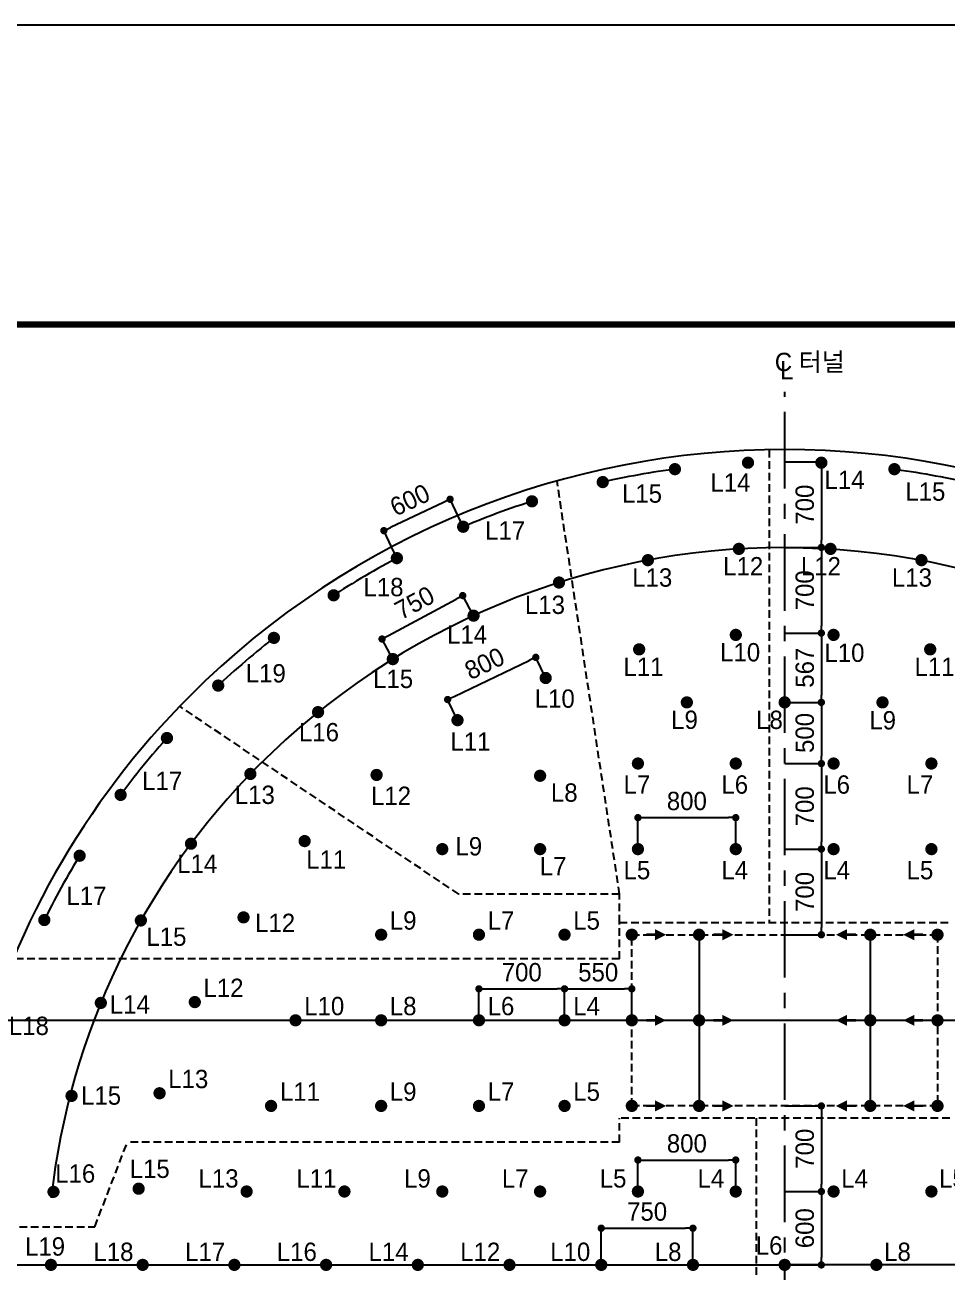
# Model space of a CAD drawing. Extents: x -689 to 317106, y 182884 to 219577.
# Drawn here: x 196493 to 204034, y 200836 to 211034 of the extents above; entities that cross this region are included whole.
import ezdxf

# ---------------------------------------------------------------- set-up
doc = ezdxf.new("R2010")
doc.units = 0
doc.header["$LTSCALE"] = 500
doc.header["$MEASUREMENT"] = 0
for name, pattern in [('A-CENTR01', [2, 1.25, -0.25, 0.25, -0.25]), ('A-HIDDN01', [0.375, 0.25, -0.125]), ('HIDDEN', [0.375, 0.25, -0.125])]:
    doc.linetypes.add(name, pattern=pattern)
doc.layers.get('DEFPOINTS').update_dxf_attribs({"color": 55})
doc.layers.add('0-251', color=7, linetype='Continuous', true_color=0x6e6e6e)
for name, color, linetype in [('A-DIM01', 1, 'Continuous'), ('CS-CNTL', 1, 'A-CENTR01'), ('CS-EXCV', 3, 'CFZ008'), ('CS-TEXT', 7, 'Continuous'), ('CUT-BOD-LIN', 6, 'HIDDEN'), ('CZ-TEX2', 7, 'Continuous'), ('TU-BLOCK-ETC', 6, 'Continuous'), ('TU-HOLE-LIN1', 1, 'Continuous'), ('뇌관연결1', 2, 'Continuous'), ('발파공(바닥)', 5, 'Continuous'), ('발파공(심발)', 4, 'Continuous'), ('발파공(외곽)', 6, 'Continuous'), ('발파공(전열)', 2, 'Continuous'), ('발파공(확대)', 7, 'Continuous')]:
    doc.layers.add(name, color=color, linetype=linetype)
doc.styles.get("Standard").update_dxf_attribs({"font": ''})
doc.styles.add('STYLE1', font='')
doc.styles.add('돋움체', font='')
doc.styles.get('Standard').set_extended_font_data('Dotum')
doc.styles.get('STYLE1').set_extended_font_data('Dotum')
doc.styles.get('돋움체').set_extended_font_data('Dotum')
doc.linetypes.add('CFZ008', pattern='A,0.9,-0.2,[106,KHCLINE.shx,S=0.00606,R=180,X=0,Y=0],0.9', length=2)
doc.linetypes.add('E-DIGLN01', pattern='A,0.9,-0.2,[19,kscals.shx,S=0.1,R=180,X=0,Y=0],0.9', length=2)
doc.dimstyles.new('D_50', dxfattribs={"dimscale": 50, "dimtxt": 3, "dimasz": 1.2, "dimexe": 0, "dimexo": 0, "dimgap": 1.2, "dimtad": 1, "dimdec": 0, "dimrnd": 0.0005, "dimdsep": 46, "dimlunit": 6, "dimtxsty": '돋움체', "dimblk": 'DOT', "dimcen": 0.09, "dimclrd": 1, "dimclre": 1, "dimclrt": 1, "dimaunit": 1, "dimadec": 0, "dimazin": 0, "dimtfac": 1, "dimtdec": 0, "dimtix": 1, "dimtmove": 2, "dimatfit": 0, "dimfxl": 1, "dimtvp": 2, "dimtolj": 1, "dimtzin": 0, "dimlwd": -1, "dimlwe": -1, "dimarcsym": 0})

# ---------------------------------------------------------------- blocks, each defined once
blk = doc.blocks.new('ssb')
at = {"color": 4, "const_width": 50, "flags": 128}
blk.add_lwpolyline([(0.1070264871232212, -24.99977090558968, 1), (-0.1070264871814288, 24.99977090558968, 1)], format="xyb", close=True, dxfattribs=at)
blk = doc.blocks.new('_Dot')
at = {"color": 0, "linetype": 'ByBlock', "lineweight": -2}
blk.add_line((-0.5, 0), (-1, 0), dxfattribs=at)
at = {"color": 0, "linetype": 'ByBlock', "const_width": 0.5}
blk.add_lwpolyline([(-0.25, 0, 1), (0.25, 0, 1)], format="xyb", close=True, dxfattribs=at)
blk = doc.blocks.new('*D435')
at = {"layer": 'A-DIM01', "color": 1, "ltscale": 10, "transparency": 16777216}
for p, q in [((202705.6471063402, 201494.3630072789), (203005.6471063372, 201494.3630072789)), ((203005.6471063372, 201434.3630072789), (203005.6471063372, 200954.3630072789)), ((202705.6471063402, 200894.3630072789), (203005.6471063372, 200894.3630072789))]:
    blk.add_line(p, q, dxfattribs=at)
at = {"layer": 'DEFPOINTS', "color": 0, "ltscale": 10, "transparency": 16777216}
for p in [(202705.6471063402, 201494.3630072789), (202705.6471063402, 200894.3630072789), (203005.6471063372, 200894.3630072789)]:
    blk.add_point(p, dxfattribs=at)
at = {"layer": 'A-DIM01', "color": 1, "ltscale": 10, "transparency": 16777216, "xscale": 60, "yscale": 60, "zscale": 60}
for p, rotation in [((203005.6471063372, 201494.3630072789), 90), ((203005.6471063372, 200894.3630072789), 270)]:
    blk.add_blockref('_Dot', p, dxfattribs=dict(at, rotation=rotation))
at = {"layer": 'A-DIM01', "color": 1, "ltscale": 10, "transparency": 16777216, "insert": (202870.5453424295, 201194.3630072787), "char_height": 150, "attachment_point": 5, "rotation": 90, "style": '돋움체'}
blk.add_mtext('\\A1;600', dxfattribs=at)
blk = doc.blocks.new('*D436')
at = {"layer": 'A-DIM01', "color": 1, "ltscale": 10, "transparency": 16777216}
for p, q in [((202705.6471063402, 202194.3630072789), (203005.6471063372, 202194.3630072789)), ((203005.6471063372, 202134.3630072789), (203005.6471063372, 201554.3630072789)), ((202705.6471063402, 201494.3630072789), (203005.6471063372, 201494.3630072789))]:
    blk.add_line(p, q, dxfattribs=at)
at = {"layer": 'DEFPOINTS', "color": 0, "ltscale": 10, "transparency": 16777216}
for p in [(202705.6471063402, 202194.3630072789), (202705.6471063402, 201494.3630072789), (203005.6471063372, 201494.3630072789)]:
    blk.add_point(p, dxfattribs=at)
at = {"layer": 'A-DIM01', "color": 1, "ltscale": 10, "transparency": 16777216, "xscale": 60, "yscale": 60, "zscale": 60}
for p, rotation in [((203005.6471063372, 202194.3630072789), 90), ((203005.6471063372, 201494.3630072789), 270)]:
    blk.add_blockref('_Dot', p, dxfattribs=dict(at, rotation=rotation))
at = {"layer": 'A-DIM01', "color": 1, "ltscale": 10, "transparency": 16777216, "insert": (202870.5453424295, 201844.3630072787), "char_height": 150, "attachment_point": 5, "rotation": 90, "style": '돋움체'}
blk.add_mtext('\\A1;700', dxfattribs=at)
blk = doc.blocks.new('sb')
at = {"layer": '발파공(확대)', "color": 0, "const_width": 50, "flags": 128}
blk.add_lwpolyline([(13.78318005963229, 20.85722770275243, 1), (-13.78318005957408, -20.8572277027597, 1)], format="xyb", close=True, dxfattribs=at)
blk = doc.blocks.new('*D438')
at = {"layer": 'A-DIM01', "color": 1, "ltscale": 10, "transparency": 16777216}
for p, q in [((202705.6471063393, 207461.2259222872), (203005.6471063339, 207461.2259222872)), ((203005.6471063339, 207401.2259222872), (203005.6471063339, 206821.2259222872)), ((202705.6471063388, 206761.2259222872), (203005.6471063339, 206761.2259222872))]:
    blk.add_line(p, q, dxfattribs=at)
at = {"layer": 'DEFPOINTS', "color": 0, "ltscale": 10, "transparency": 16777216}
for p in [(202705.6471063393, 207461.2259222872), (202705.6471063388, 206761.2259222872), (203005.6471063339, 206761.2259222872)]:
    blk.add_point(p, dxfattribs=at)
at = {"layer": 'A-DIM01', "color": 1, "ltscale": 10, "transparency": 16777216, "xscale": 60, "yscale": 60, "zscale": 60}
for p, rotation in [((203005.6471063339, 207461.2259222872), 90), ((203005.6471063339, 206761.2259222872), 270)]:
    blk.add_blockref('_Dot', p, dxfattribs=dict(at, rotation=rotation))
at = {"layer": 'A-DIM01', "color": 1, "ltscale": 10, "transparency": 16777216, "insert": (202870.5453424262, 207111.2259222871), "char_height": 150, "attachment_point": 5, "rotation": 90, "style": '돋움체'}
blk.add_mtext('\\A1;700', dxfattribs=at)
blk = doc.blocks.new('*D439')
at = {"layer": 'A-DIM01', "color": 1, "ltscale": 10, "transparency": 16777216}
for p, q in [((202705.6471063388, 206761.2259222874), (203005.6471063325, 206761.2259222874)), ((203005.6471063325, 206701.2259222874), (203005.6471063325, 206121.2259222872)), ((202705.6471063388, 206061.2259222872), (203005.6471063325, 206061.2259222872))]:
    blk.add_line(p, q, dxfattribs=at)
at = {"layer": 'DEFPOINTS', "color": 0, "ltscale": 10, "transparency": 16777216}
for p in [(202705.6471063388, 206761.2259222874), (202705.6471063388, 206061.2259222872), (203005.6471063325, 206061.2259222872)]:
    blk.add_point(p, dxfattribs=at)
at = {"layer": 'A-DIM01', "color": 1, "ltscale": 10, "transparency": 16777216, "xscale": 60, "yscale": 60, "zscale": 60}
for p, rotation in [((203005.6471063325, 206761.2259222874), 90), ((203005.6471063325, 206061.2259222872), 270)]:
    blk.add_blockref('_Dot', p, dxfattribs=dict(at, rotation=rotation))
at = {"layer": 'A-DIM01', "color": 1, "ltscale": 10, "transparency": 16777216, "insert": (202870.5453424248, 206411.2259222872), "char_height": 150, "attachment_point": 5, "rotation": 90, "style": '돋움체'}
blk.add_mtext('\\A1;700', dxfattribs=at)
blk = doc.blocks.new('*D440')
at = {"layer": 'A-DIM01', "color": 1, "ltscale": 10, "transparency": 16777216}
for p, q in [((202705.6471063402, 204994.3630072784), (203005.6471063325, 204994.3630072784)), ((203005.6471063325, 204934.3630072784), (203005.6471063325, 204354.3630072789)), ((202705.6471063402, 204294.3630072789), (203005.6471063325, 204294.3630072789))]:
    blk.add_line(p, q, dxfattribs=at)
at = {"layer": 'DEFPOINTS', "color": 0, "ltscale": 10, "transparency": 16777216}
for p in [(202705.6471063402, 204994.3630072784), (202705.6471063402, 204294.3630072789), (203005.6471063325, 204294.3630072789)]:
    blk.add_point(p, dxfattribs=at)
at = {"layer": 'A-DIM01', "color": 1, "ltscale": 10, "transparency": 16777216, "xscale": 60, "yscale": 60, "zscale": 60}
for p, rotation in [((203005.6471063325, 204994.3630072784), 90), ((203005.6471063325, 204294.3630072789), 270)]:
    blk.add_blockref('_Dot', p, dxfattribs=dict(at, rotation=rotation))
at = {"layer": 'A-DIM01', "color": 1, "ltscale": 10, "transparency": 16777216, "insert": (202870.5453424248, 204644.3630072785), "char_height": 150, "attachment_point": 5, "rotation": 90, "style": '돋움체'}
blk.add_mtext('\\A1;700', dxfattribs=at)
blk = doc.blocks.new('*D441')
at = {"layer": 'A-DIM01', "color": 1, "ltscale": 10, "transparency": 16777216}
for p, q in [((202705.6471063402, 204294.3630072789), (203005.6471063339, 204294.3630072789)), ((203005.6471063339, 204234.3630072789), (203005.6471063339, 203654.3630072789)), ((202705.6471063402, 203594.3630072789), (203005.6471063339, 203594.3630072789))]:
    blk.add_line(p, q, dxfattribs=at)
at = {"layer": 'DEFPOINTS', "color": 0, "ltscale": 10, "transparency": 16777216}
for p in [(202705.6471063402, 204294.3630072789), (202705.6471063402, 203594.3630072789), (203005.6471063339, 203594.3630072789)]:
    blk.add_point(p, dxfattribs=at)
at = {"layer": 'A-DIM01', "color": 1, "ltscale": 10, "transparency": 16777216, "xscale": 60, "yscale": 60, "zscale": 60}
for p, rotation in [((203005.6471063339, 204294.3630072789), 90), ((203005.6471063339, 203594.3630072789), 270)]:
    blk.add_blockref('_Dot', p, dxfattribs=dict(at, rotation=rotation))
at = {"layer": 'A-DIM01', "color": 1, "ltscale": 10, "transparency": 16777216, "insert": (202870.5453424262, 203944.3630072787), "char_height": 150, "attachment_point": 5, "rotation": 90, "style": '돋움체'}
blk.add_mtext('\\A1;700', dxfattribs=at)
blk = doc.blocks.new('*D442')
at = {"layer": 'A-DIM01', "color": 1, "ltscale": 10, "transparency": 16777216}
for p, q in [((201505.6471063401, 201494.3630072787), (201505.6471063401, 201751.835841412)), ((201565.6471063401, 201751.835841412), (202245.6471063401, 201751.835841412)), ((202305.6471063401, 201494.3630072787), (202305.6471063401, 201751.835841412))]:
    blk.add_line(p, q, dxfattribs=at)
at = {"layer": 'DEFPOINTS', "color": 0, "ltscale": 10, "transparency": 16777216}
for p in [(202305.6471063401, 201751.835841412), (201505.6471063401, 201494.3630072787), (202305.6471063401, 201494.3630072787)]:
    blk.add_point(p, dxfattribs=at)
at = {"layer": 'A-DIM01', "color": 1, "ltscale": 10, "transparency": 16777216, "xscale": 60, "yscale": 60, "zscale": 60, "rotation": 180}
blk.add_blockref('_Dot', (201505.6471063401, 201751.835841412), dxfattribs=at)
at = {"layer": 'A-DIM01', "color": 1, "ltscale": 10, "transparency": 16777216, "xscale": 60, "yscale": 60, "zscale": 60}
blk.add_blockref('_Dot', (202305.6471063401, 201751.835841412), dxfattribs=at)
at = {"layer": 'A-DIM01', "color": 1, "ltscale": 10, "transparency": 16777216, "insert": (201905.6471063401, 201886.9376053198), "char_height": 150, "attachment_point": 5, "style": '돋움체'}
blk.add_mtext('\\A1;800', dxfattribs=at)
blk = doc.blocks.new('*D443')
at = {"layer": 'A-DIM01', "color": 1, "ltscale": 10, "transparency": 16777216}
for p, q in [((201505.6471063401, 204294.3630072787), (201505.6471063401, 204551.835841412)), ((201565.6471063401, 204551.835841412), (202245.6471063401, 204551.835841412)), ((202305.6471063401, 204294.3630072787), (202305.6471063401, 204551.835841412))]:
    blk.add_line(p, q, dxfattribs=at)
at = {"layer": 'DEFPOINTS', "color": 0, "ltscale": 10, "transparency": 16777216}
for p in [(202305.6471063401, 204551.835841412), (201505.6471063401, 204294.3630072787), (202305.6471063401, 204294.3630072787)]:
    blk.add_point(p, dxfattribs=at)
at = {"layer": 'A-DIM01', "color": 1, "ltscale": 10, "transparency": 16777216, "xscale": 60, "yscale": 60, "zscale": 60, "rotation": 180}
blk.add_blockref('_Dot', (201505.6471063401, 204551.835841412), dxfattribs=at)
at = {"layer": 'A-DIM01', "color": 1, "ltscale": 10, "transparency": 16777216, "xscale": 60, "yscale": 60, "zscale": 60}
blk.add_blockref('_Dot', (202305.6471063401, 204551.835841412), dxfattribs=at)
at = {"layer": 'A-DIM01', "color": 1, "ltscale": 10, "transparency": 16777216, "insert": (201905.6471063401, 204686.9376053198), "char_height": 150, "attachment_point": 5, "style": '돋움체'}
blk.add_mtext('\\A1;800', dxfattribs=at)
blk = doc.blocks.new('*D444')
at = {"layer": 'A-DIM01', "color": 1, "ltscale": 10, "transparency": 16777216}
for p, q in [((200905.7541328282, 202894.3630072873), (200905.7541328282, 203151.8358414207)), ((200965.7541328282, 203151.8358414207), (201395.7541328282, 203151.8358414207)), ((201455.7541328282, 202894.3630072873), (201455.7541328282, 203151.8358414207))]:
    blk.add_line(p, q, dxfattribs=at)
at = {"layer": 'DEFPOINTS', "color": 0, "ltscale": 10, "transparency": 16777216}
for p in [(201455.7541328282, 203151.8358414207), (200905.7541328282, 202894.3630072873), (201455.7541328282, 202894.3630072873)]:
    blk.add_point(p, dxfattribs=at)
at = {"layer": 'A-DIM01', "color": 1, "ltscale": 10, "transparency": 16777216, "xscale": 60, "yscale": 60, "zscale": 60, "rotation": 180}
blk.add_blockref('_Dot', (200905.7541328282, 203151.8358414207), dxfattribs=at)
at = {"layer": 'A-DIM01', "color": 1, "ltscale": 10, "transparency": 16777216, "xscale": 60, "yscale": 60, "zscale": 60}
blk.add_blockref('_Dot', (201455.7541328282, 203151.8358414207), dxfattribs=at)
at = {"layer": 'A-DIM01', "color": 1, "ltscale": 10, "transparency": 16777216, "insert": (201180.7541328282, 203286.9376053284), "char_height": 150, "attachment_point": 5, "style": '돋움체'}
blk.add_mtext('\\A1;550', dxfattribs=at)
blk = doc.blocks.new('*D445')
at = {"layer": 'A-DIM01', "color": 1, "ltscale": 10, "transparency": 16777216}
for p, q in [((200076.4476070599, 206930.6826981179), (199969.8934803501, 207155.5700436959)), ((199915.6718726571, 207129.8792426343), (199482.0759249276, 206924.4366578749)), ((199534.4084439445, 206673.8585112352), (199427.8543172347, 206898.7458568132))]:
    blk.add_line(p, q, dxfattribs=at)
at = {"layer": 'DEFPOINTS', "color": 0, "ltscale": 10, "transparency": 16777216}
for p in [(200076.4476070599, 206930.6826981179), (199427.8543172347, 206898.7458568132), (199534.4084439445, 206673.8585112352)]:
    blk.add_point(p, dxfattribs=at)
at = {"layer": 'A-DIM01', "color": 1, "ltscale": 10, "transparency": 16777216, "xscale": 60, "yscale": 60, "zscale": 60}
for p, rotation in [((199969.8934803501, 207155.5700436959), 25.35211482878054), ((199427.8543172347, 206898.7458568132), 205.3521148287805)]:
    blk.add_blockref('_Dot', p, dxfattribs=dict(at, rotation=rotation))
at = {"layer": 'A-DIM01', "color": 1, "ltscale": 10, "transparency": 16777216, "insert": (199641.0260231318, 207149.2485309418), "char_height": 150, "attachment_point": 5, "rotation": 25.352114828780557, "style": '돋움체'}
blk.add_mtext('\\A1;600', dxfattribs=at)
blk = doc.blocks.new('*D446')
at = {"layer": 'A-DIM01', "color": 1, "ltscale": 10, "transparency": 16777216}
for p, q in [((200003.7084608194, 205543.6720773261), (200616.4976082689, 205836.7384505933)), ((200751.3951793266, 205693.7402021429), (200670.6258918241, 205862.6252989795)), ((200030.3494647667, 205348.9001321035), (199949.5801772642, 205517.78522894))]:
    blk.add_line(p, q, dxfattribs=at)
at = {"layer": 'DEFPOINTS', "color": 0, "ltscale": 10, "transparency": 16777216}
for p in [(200670.6258918241, 205862.6252989795), (200751.3951793266, 205693.7402021429), (200030.3494647667, 205348.9001321035)]:
    blk.add_point(p, dxfattribs=at)
at = {"layer": 'A-DIM01', "color": 1, "ltscale": 10, "transparency": 16777216, "xscale": 60, "yscale": 60, "zscale": 60}
for p, rotation in [((200670.6258918241, 205862.6252989795), 25.55945554488103), ((199949.5801772642, 205517.78522894), 205.559455544881)]:
    blk.add_blockref('_Dot', p, dxfattribs=dict(at, rotation=rotation))
at = {"layer": 'A-DIM01', "color": 1, "ltscale": 10, "transparency": 16777216, "insert": (200251.8137198945, 205812.0857070531), "char_height": 150, "attachment_point": 5, "rotation": 25.559455544881025, "style": '돋움체'}
blk.add_mtext('\\A1;800', dxfattribs=at)
blk = doc.blocks.new('bb')
at = {"layer": '발파공(바닥)', "const_width": 50}
blk.add_lwpolyline([(-13.78318005957408, 20.85722770271968, -1), (13.78318005963229, -20.85722770276334, -1)], format="xyb", close=True, dxfattribs=at)
blk = doc.blocks.new('*D448')
at = {"layer": 'A-DIM01', "color": 1, "ltscale": 10, "transparency": 16777216}
for p, q in [((201205.6471063392, 200894.3630072787), (201205.6471063392, 201194.3630072787)), ((201265.6471063392, 201194.3630072787), (201895.6471063392, 201194.3630072787)), ((201955.6471063392, 200894.363007279), (201955.6471063392, 201194.3630072787))]:
    blk.add_line(p, q, dxfattribs=at)
at = {"layer": 'DEFPOINTS', "color": 0, "ltscale": 10, "transparency": 16777216}
for p in [(201955.6471063392, 201194.3630072787), (201205.6471063392, 200894.3630072787), (201955.6471063392, 200894.363007279)]:
    blk.add_point(p, dxfattribs=at)
at = {"layer": 'A-DIM01', "color": 1, "ltscale": 10, "transparency": 16777216, "xscale": 60, "yscale": 60, "zscale": 60, "rotation": 180}
blk.add_blockref('_Dot', (201205.6471063392, 201194.3630072787), dxfattribs=at)
at = {"layer": 'A-DIM01', "color": 1, "ltscale": 10, "transparency": 16777216, "xscale": 60, "yscale": 60, "zscale": 60}
blk.add_blockref('_Dot', (201955.6471063392, 201194.3630072787), dxfattribs=at)
at = {"layer": 'A-DIM01', "color": 1, "ltscale": 10, "transparency": 16777216, "insert": (201580.6471063392, 201329.4647711865), "char_height": 150, "attachment_point": 5, "style": '돋움체'}
blk.add_mtext('\\A1;750', dxfattribs=at)
blk = doc.blocks.new('cb')
at = {"layer": '발파공(외곽)', "lineweight": 0, "const_width": 49.99999999999999}
blk.add_lwpolyline([(-16.54037362313829, 18.74609400401823, 1), (16.54037362313829, -18.74609400401823, 1)], format="xyb", close=True, dxfattribs=at)
blk = doc.blocks.new('*D558')
at = {"layer": 'A-DIM01', "color": 1, "ltscale": 10, "transparency": 16777216}
for p, q in [((199465.7944058792, 206041.0444444024), (200020.227817372, 206339.2134932463)), ((200161.4414474446, 206203.3104530813), (200073.0708771272, 206367.6319913718)), ((199501.3219164414, 205848.3044079864), (199412.951346124, 206012.6259462769))]:
    blk.add_line(p, q, dxfattribs=at)
at = {"layer": 'DEFPOINTS', "color": 0, "ltscale": 10, "transparency": 16777216}
for p in [(200073.0708771272, 206367.6319913718), (200161.4414474446, 206203.3104530813), (199501.3219164414, 205848.3044079864)]:
    blk.add_point(p, dxfattribs=at)
at = {"layer": 'A-DIM01', "color": 1, "ltscale": 10, "transparency": 16777216, "xscale": 60, "yscale": 60, "zscale": 60}
for p, rotation in [((200073.0708771272, 206367.6319913718), 28.27094383867088), ((199412.951346124, 206012.6259462769), 208.2709438386709)]:
    blk.add_blockref('_Dot', p, dxfattribs=dict(at, rotation=rotation))
at = {"layer": 'A-DIM01', "color": 1, "ltscale": 10, "transparency": 16777216, "insert": (199679.0212912196, 206309.1154785445), "char_height": 150, "attachment_point": 5, "rotation": 28.270943838670885, "style": '돋움체'}
blk.add_mtext('\\A1;750', dxfattribs=at)
blk = doc.blocks.new('*D559')
at = {"layer": 'A-DIM01', "color": 1, "ltscale": 10, "transparency": 16777216}
for p, q in [((202705.6471063388, 206061.2259222872), (203005.6471063288, 206061.2259222872)), ((203005.6471063288, 206001.2259222872), (203005.6471063288, 205554.3630072775)), ((202705.6471063402, 205494.3630072775), (203005.6471063288, 205494.3630072775))]:
    blk.add_line(p, q, dxfattribs=at)
at = {"layer": 'DEFPOINTS', "color": 0, "ltscale": 10, "transparency": 16777216}
for p in [(202705.6471063388, 206061.2259222872), (202705.6471063402, 205494.3630072775), (203005.6471063288, 205494.3630072775)]:
    blk.add_point(p, dxfattribs=at)
at = {"layer": 'A-DIM01', "color": 1, "ltscale": 10, "transparency": 16777216, "xscale": 60, "yscale": 60, "zscale": 60}
for p, rotation in [((203005.6471063288, 206061.2259222872), 90), ((203005.6471063288, 205494.3630072775), 270)]:
    blk.add_blockref('_Dot', p, dxfattribs=dict(at, rotation=rotation))
at = {"layer": 'A-DIM01', "color": 1, "ltscale": 10, "transparency": 16777216, "insert": (202870.5453424211, 205777.7944647822), "char_height": 150, "attachment_point": 5, "rotation": 90, "style": '돋움체'}
blk.add_mtext('\\A1;567', dxfattribs=at)
blk = doc.blocks.new('*D560')
at = {"layer": 'A-DIM01', "color": 1, "ltscale": 10, "transparency": 16777216}
for p, q in [((202705.6471063397, 205494.3630072779), (203005.6471063302, 205494.3630072779)), ((203005.6471063302, 205434.3630072779), (203005.6471063302, 205054.3630072784)), ((202705.6471063397, 204994.3630072784), (203005.6471063302, 204994.3630072784))]:
    blk.add_line(p, q, dxfattribs=at)
at = {"layer": 'DEFPOINTS', "color": 0, "ltscale": 10, "transparency": 16777216}
for p in [(202705.6471063397, 205494.3630072779), (202705.6471063397, 204994.3630072784), (203005.6471063302, 204994.3630072784)]:
    blk.add_point(p, dxfattribs=at)
at = {"layer": 'A-DIM01', "color": 1, "ltscale": 10, "transparency": 16777216, "xscale": 60, "yscale": 60, "zscale": 60}
for p, rotation in [((203005.6471063302, 205494.3630072779), 90), ((203005.6471063302, 204994.3630072784), 270)]:
    blk.add_blockref('_Dot', p, dxfattribs=dict(at, rotation=rotation))
at = {"layer": 'A-DIM01', "color": 1, "ltscale": 10, "transparency": 16777216, "insert": (202870.5453424225, 205244.363007278), "char_height": 150, "attachment_point": 5, "rotation": 90, "style": '돋움체'}
blk.add_mtext('\\A1;500', dxfattribs=at)
blk = doc.blocks.new('jb')
at = {"layer": '발파공(전열)', "const_width": 50, "flags": 128}
blk.add_lwpolyline([(13.78318005963229, 20.85722770277061, 1), (-13.78318005963229, -20.85722770274151, 1)], format="xyb", close=True, dxfattribs=at)
blk = doc.blocks.new('*D561')
at = {"layer": 'A-DIM01', "color": 1, "ltscale": 10, "transparency": 16777216}
for p, q in [((200205.647106341, 202894.3630072873), (200205.647106341, 203151.8358414293)), ((200265.647106341, 203151.8358414293), (200845.7541328282, 203151.8358414293)), ((200905.7541328282, 202894.363007296), (200905.7541328282, 203151.8358414293))]:
    blk.add_line(p, q, dxfattribs=at)
at = {"layer": 'DEFPOINTS', "color": 0, "ltscale": 10, "transparency": 16777216}
for p in [(200905.7541328282, 203151.8358414293), (200205.647106341, 202894.3630072873), (200905.7541328282, 202894.363007296)]:
    blk.add_point(p, dxfattribs=at)
at = {"layer": 'A-DIM01', "color": 1, "ltscale": 10, "transparency": 16777216, "xscale": 60, "yscale": 60, "zscale": 60, "rotation": 180}
blk.add_blockref('_Dot', (200205.647106341, 203151.8358414293), dxfattribs=at)
at = {"layer": 'A-DIM01', "color": 1, "ltscale": 10, "transparency": 16777216, "xscale": 60, "yscale": 60, "zscale": 60}
blk.add_blockref('_Dot', (200905.7541328282, 203151.8358414293), dxfattribs=at)
at = {"layer": 'A-DIM01', "color": 1, "ltscale": 10, "transparency": 16777216, "insert": (200555.7006195846, 203286.937605337), "char_height": 150, "attachment_point": 5, "style": '돋움체'}
blk.add_mtext('\\A1;700', dxfattribs=at)

msp = doc.modelspace()

# ---------------------------------------------------------------- linework, layer by layer
at = {"layer": '0-251', "const_width": 50}
msp.add_lwpolyline([(211830.6471062707, 186134.306984037), (193580.6471061436, 186134.3069841306), (193580.6471062582, 208584.306983942), (211830.6471062582, 208584.306983942), (211830.6471062702, 186134.306984037)], dxfattribs=at)
at = {"layer": 'CS-CNTL', "linetype": 'A-CENTR01'}
msp.add_line((202705.6471063401, 198244.3630072787), (202705.6471063401, 208034.0797458639), dxfattribs=at)
at = {"layer": 'CS-EXCV', "linetype": 'E-DIGLN01', "flags": 128}
msp.add_lwpolyline([(209203.487914158, 198698.185922274, 0.2828567120342999), (207570.5417608804, 205546.1205768726, 0.4142135623704445), (197840.7524517988, 205546.1205768719, 0.2755407585773205), (196153.2598479334, 198872.2659222852)], format="xyb", dxfattribs=at)
at = {"layer": 'CUT-BOD-LIN', "ltscale": 0.5}
for p, q in [((202580.1252427999, 207560.0807878709), (202580.1252427999, 203694.3630072787)), ((201355.647106341, 203925.2892564378), (200843.929335256, 207304.548875369)), ((200040.009780168, 203925.2892564378), (197758.4316267822, 205462.3482338135)), ((201355.647106341, 203925.2892564378), (200040.009780168, 203925.2892564378)), ((201355.647106341, 203694.3630072787), (201355.647106341, 203925.2892564378)), ((201355.647106341, 203694.3630072787), (204055.6471063392, 203694.3630072787)), ((201355.647106341, 203397.7723619617), (201355.647106341, 203694.3630072787)), ((201355.647106341, 203397.7723619617), (196419.8489623414, 203397.7723619617)), ((204055.6471063392, 202094.3630072787), (201355.647106341, 202094.3630072787)), ((201355.647106341, 201898.3170618234), (201355.647106341, 202094.3630072787)), ((202471.3909236183, 202094.3630072787), (202471.3909236183, 200794.3630072783)), ((197064.0327190812, 201206.1179313349), (197330.8961389148, 201898.3170618232)), ((201355.647106341, 201898.3170618236), (197330.8961389148, 201898.3170618234)), ((195885.1366246696, 201206.1179313349), (197064.0327190812, 201206.1179313349))]:
    msp.add_line(p, q, dxfattribs=at)
at = {"layer": 'DEFPOINTS'}
for p, q in [((193580.6471062707, 208584.306983942), (211830.6471062707, 208584.306983942)), ((196209.0626768548, 202894.3630072873), (209202.2315358254, 202894.3630072873)), ((195873.2541101658, 200894.3630072787), (202705.6471063401, 200894.3630072787)), ((209538.0401025144, 200894.3630072787), (202705.6471063401, 200894.3630072787))]:
    msp.add_line(p, q, dxfattribs=at)
at = {"layer": 'DEFPOINTS', "linetype": 'Continuous', "ltscale": 500}
for p, q in [((202005.647106341, 203594.3630072787), (202005.647106341, 202194.3630072787)), ((203405.6471063392, 203594.3630072787), (203405.6471063392, 202194.3630072787)), ((201455.647106341, 202894.3630072873), (203955.6471063392, 202894.3630072873))]:
    msp.add_line(p, q, dxfattribs=at)
at = {"layer": 'DEFPOINTS'}
for points in [[(193580.6471062707, 211034.306983942), (231630.6471062707, 211034.306983942), (231630.6471062707, 186134.306983942), (193580.6471061436, 186134.3069841246)], [(193580.6471062582, 208584.306983942), (211830.6471062582, 208584.306983942), (211830.6471062707, 196184.306983942), (193580.6471062707, 196184.306983942)]]:
    msp.add_lwpolyline(points, close=True, dxfattribs=at)
for points in [[(202705.6471063401, 206761.2259222866, 0.1989123673785189), (198406.4378767455, 204980.43515192, 0.1705344957903049), (196708.1339801247, 201442.8370664665, 0.1705344957903049)], [(202705.6471063247, 206761.2259222866, -0.1989123673785189), (207004.8563358858, 204980.4351518399, -0.1705344957903049), (208703.160232441, 201442.8370663548, -0.1705344957903049)]]:
    msp.add_lwpolyline(points, format="xyb", dxfattribs=at)
at = {"layer": 'TU-BLOCK-ETC', "color": 4, "linetype": 'Continuous', "const_width": 20}
for points in [[(201573.4751675864, 203594.3630072962), (201693.6923521412, 203594.3630072962)], [(202123.4751675864, 203594.3630072962), (202243.6923521412, 203594.3630072962)], [(203287.8190450938, 203594.3630072962), (203167.601860539, 203594.3630072962)], [(203837.8190450938, 203594.3630072962), (203717.601860539, 203594.3630072962)], [(201573.4751675864, 202894.3630072932), (201693.6923521412, 202894.3630072932)], [(202123.4751675864, 202894.3630072932), (202243.6923521412, 202894.3630072932)], [(203287.8190450938, 202894.3630072932), (203167.601860539, 202894.3630072932)], [(203837.8190450938, 202894.3630072932), (203717.601860539, 202894.3630072932)], [(201573.4751675864, 202194.3630072904), (201693.6923521412, 202194.3630072904)], [(202123.4751675864, 202194.3630072904), (202243.6923521412, 202194.3630072904)], [(203287.8190450938, 202194.3630072904), (203167.601860539, 202194.3630072904)], [(203837.8190450938, 202194.3630072904), (203717.601860539, 202194.3630072904)]]:
    msp.add_lwpolyline(points, dxfattribs=at)
at = {"layer": 'TU-BLOCK-ETC', "const_width": 20}
for points in [[(201573.4751675864, 203594.3630072962), (201693.6923521412, 203594.3630072962)], [(202123.4751675864, 203594.3630072962), (202243.6923521412, 203594.3630072962)], [(203287.8190450938, 203594.3630072962), (203167.601860539, 203594.3630072962)], [(203837.8190450938, 203594.3630072962), (203717.601860539, 203594.3630072962)], [(201573.4751675864, 202894.3630072932), (201693.6923521412, 202894.3630072932)], [(202123.4751675864, 202894.3630072932), (202243.6923521412, 202894.3630072932)], [(203287.8190450938, 202894.3630072932), (203167.601860539, 202894.3630072932)], [(203837.8190450938, 202894.3630072932), (203717.601860539, 202894.3630072932)], [(201573.4751675864, 202194.3630072904), (201693.6923521412, 202194.3630072904)], [(202123.4751675864, 202194.3630072904), (202243.6923521412, 202194.3630072904)], [(203287.8190450938, 202194.3630072904), (203167.601860539, 202194.3630072904)], [(203837.8190450938, 202194.3630072904), (203717.601860539, 202194.3630072904)]]:
    msp.add_lwpolyline(points, dxfattribs=at)
at = {"layer": 'TU-BLOCK-ETC', "color": 4, "linetype": 'Continuous'}
for points in [[(201736.2828553151, 203594.3630072962, 0, 89.99999999999999, 0), (201646.282855289, 203594.3630072962, 89.99999999999999, 89.99999999999999, 0)], [(202286.2828553151, 203594.3630072962, 0, 89.99999999999999, 0), (202196.282855289, 203594.3630072962, 89.99999999999999, 89.99999999999999, 0)], [(203125.0113573651, 203594.3630072962, 0, 89.99999999999999, 0), (203215.0113573912, 203594.3630072962, 89.99999999999999, 89.99999999999999, 0)], [(203675.0113573651, 203594.3630072962, 0, 89.99999999999999, 0), (203765.0113573912, 203594.3630072962, 89.99999999999999, 89.99999999999999, 0)], [(201736.2828553151, 202894.3630072932, 0, 89.99999999999999, 0), (201646.282855289, 202894.3630072932, 89.99999999999999, 89.99999999999999, 0)], [(202286.2828553151, 202894.3630072932, 0, 89.99999999999999, 0), (202196.282855289, 202894.3630072932, 89.99999999999999, 89.99999999999999, 0)], [(203125.0113573651, 202894.3630072932, 0, 89.99999999999999, 0), (203215.0113573912, 202894.3630072932, 89.99999999999999, 89.99999999999999, 0)], [(203675.0113573651, 202894.3630072932, 0, 89.99999999999999, 0), (203765.0113573912, 202894.3630072932, 89.99999999999999, 89.99999999999999, 0)], [(201736.2828553151, 202194.3630072904, 0, 89.99999999999999, 0), (201646.282855289, 202194.3630072904, 89.99999999999999, 89.99999999999999, 0)], [(202286.2828553151, 202194.3630072904, 0, 89.99999999999999, 0), (202196.282855289, 202194.3630072904, 89.99999999999999, 89.99999999999999, 0)], [(203125.0113573651, 202194.3630072904, 0, 89.99999999999999, 0), (203215.0113573912, 202194.3630072904, 89.99999999999999, 89.99999999999999, 0)], [(203675.0113573651, 202194.3630072904, 0, 89.99999999999999, 0), (203765.0113573912, 202194.3630072904, 89.99999999999999, 89.99999999999999, 0)]]:
    msp.add_lwpolyline(points, format="xyseb", dxfattribs=at)
at = {"layer": 'TU-BLOCK-ETC'}
for points in [[(201736.2828553151, 203594.3630072962, 0, 89.99999999999999, 0), (201646.282855289, 203594.3630072962, 89.99999999999999, 89.99999999999999, 0)], [(202286.2828553151, 203594.3630072962, 0, 89.99999999999999, 0), (202196.282855289, 203594.3630072962, 89.99999999999999, 89.99999999999999, 0)], [(203125.0113573651, 203594.3630072962, 0, 89.99999999999999, 0), (203215.0113573912, 203594.3630072962, 89.99999999999999, 89.99999999999999, 0)], [(203675.0113573651, 203594.3630072962, 0, 89.99999999999999, 0), (203765.0113573912, 203594.3630072962, 89.99999999999999, 89.99999999999999, 0)], [(201736.2828553151, 202894.3630072932, 0, 89.99999999999999, 0), (201646.282855289, 202894.3630072932, 89.99999999999999, 89.99999999999999, 0)], [(202286.2828553151, 202894.3630072932, 0, 89.99999999999999, 0), (202196.282855289, 202894.3630072932, 89.99999999999999, 89.99999999999999, 0)], [(203125.0113573651, 202894.3630072932, 0, 89.99999999999999, 0), (203215.0113573912, 202894.3630072932, 89.99999999999999, 89.99999999999999, 0)], [(203675.0113573651, 202894.3630072932, 0, 89.99999999999999, 0), (203765.0113573912, 202894.3630072932, 89.99999999999999, 89.99999999999999, 0)], [(201736.2828553151, 202194.3630072904, 0, 89.99999999999999, 0), (201646.282855289, 202194.3630072904, 89.99999999999999, 89.99999999999999, 0)], [(202286.2828553151, 202194.3630072904, 0, 89.99999999999999, 0), (202196.282855289, 202194.3630072904, 89.99999999999999, 89.99999999999999, 0)], [(203125.0113573651, 202194.3630072904, 0, 89.99999999999999, 0), (203215.0113573912, 202194.3630072904, 89.99999999999999, 89.99999999999999, 0)], [(203675.0113573651, 202194.3630072904, 0, 89.99999999999999, 0), (203765.0113573912, 202194.3630072904, 89.99999999999999, 89.99999999999999, 0)]]:
    msp.add_lwpolyline(points, format="xyseb", dxfattribs=at)
at = {"layer": 'TU-HOLE-LIN1'}
for points in [[(201833.0740201803, 207404.8422267249, 0.02397214305723397), (201193.4733584476, 207290.4415002643)], [(203578.2201924999, 207404.8422267249, -0.02397214305723397), (204217.8208542326, 207290.4415002643)], [(200662.8881961558, 207146.1726378336, 0.02397214305724559), (200053.4218002366, 206920.9455414413)], [(199556.5266927769, 206685.5111104565, 0.02397214305724305), (198996.2368385279, 206356.4946793628)], [(198548.5568645107, 206037.2506348215, 0.0239721430572357), (198054.9493472236, 205614.7247165852)], [(197670.6315620699, 205221.4966659852, 0.02455176030965679), (197260.3475516312, 204717.6834627728)], [(196953.1589673384, 204261.6558546734, 0.02455176030962861), (196640.4235007855, 203692.1321581412)]]:
    msp.add_lwpolyline(points, format="xyb", dxfattribs=at)
at = {"layer": '뇌관연결1', "linetype": 'A-HIDDN01', "ltscale": 0.5}
msp.add_lwpolyline([(201455.647106341, 203594.3630072787), (203955.6471063392, 203594.3630072787), (203955.6471063392, 202194.3630072787), (201455.647106341, 202194.3630072787)], close=True, dxfattribs=at)

# ---------------------------------------------------------------- block references
at = {"layer": '발파공(바닥)'}
for p in [(196705.6471063392, 200894.3630072787), (197455.6471063392, 200894.3630072787), (198205.6471063392, 200894.3630072787), (198955.6471063392, 200894.3630072787), (199705.6471063392, 200894.3630072787), (200455.6471063392, 200894.3630072787), (201205.6471063392, 200894.3630072787), (201955.6471063392, 200894.3630072787), (202705.6471063392, 200894.3630072787)]:
    msp.add_blockref('bb', p, dxfattribs=at)
at = {"layer": '발파공(바닥)', "xscale": -1}
msp.add_blockref('bb', (203455.647106341, 200894.3630072787), dxfattribs=at)
at = {"layer": '발파공(심발)', "xscale": -1}
for p in [(201455.647106341, 203594.3630072787), (202005.647106341, 203594.3630072787), (203405.6471063392, 203594.3630072787), (203955.6471063392, 203594.3630072787), (201455.647106341, 202894.3630072873), (202005.647106341, 202894.3630072873), (203405.6471063392, 202894.3630072873), (203955.6471063392, 202894.3630072873), (201455.647106341, 202194.3630072787), (202005.647106341, 202194.3630072787), (203405.6471063392, 202194.3630072787), (203955.6471063392, 202194.3630072787)]:
    msp.add_blockref('ssb', p, dxfattribs=at)
at = {"layer": '발파공(외곽)'}
for p, rotation in [((201808.2878986787, 207401.5790716699), 187.6056344486402), ((202405.7449900926, 207454.5898369652), 182.53521148288), ((201217.8538609412, 207295.9724222625), 192.6760574144004), ((200639.0638245493, 207138.596404102), 197.7464803801606), ((200076.4476070599, 206930.6826981179), 202.8169033459207), ((199534.4084439449, 206673.8585112352), 207.8873263116809), ((199017.1885273, 206370.1338412725), 212.9577492774411), ((198528.8358049318, 206021.8857459811), 218.0281722432012), ((198073.1722996756, 205631.8397393414), 223.0985952089614), ((197653.9479057658, 205202.8779761189), 228.2456107590063), ((197275.2017122963, 204737.7920159514), 233.4385817118545), ((196940.1051971539, 204240.3345253536), 238.6315526647025), ((196651.4091609786, 203714.5891229877), 243.8245236175506)]:
    msp.add_blockref('cb', p, dxfattribs=dict(at, rotation=rotation))
at = {"layer": '발파공(외곽)', "xscale": -1}
for p, rotation in [((203005.5492225875, 207454.5898369652), 177.4647885171199), ((203603.0063140015, 207401.5790716699), 172.3943655513599)]:
    msp.add_blockref('cb', p, dxfattribs=dict(at, rotation=rotation))
at = {"layer": '발파공(전열)'}
for p, rotation in [((202330.8848192607, 206749.6650319904), 183.5338679798372), ((201587.0555958445, 206657.4415335784), 190.6016039395114), ((200860.2258710684, 206474.3960789804), 197.6693398991858), ((200161.4414474451, 206203.3104530816), 204.73707585886), ((199501.3219164409, 205848.304407986), 211.8048118185344), ((198889.8992700427, 205414.7730541731), 218.8725477782086), ((198336.4812615681, 204909.289397372), 225.9656968118766), ((197850.6672833221, 204338.5593121961), 233.2244526623523), ((197440.8588554039, 203711.0203859204), 240.4832085128282), ((197113.6246720561, 203036.7312485078), 247.741964363304), ((196874.2098701517, 202276.4998747901), 255.0007202137799), ((196726.4519564956, 201491.7103467373), 262.2594760642557)]:
    msp.add_blockref('jb', p, dxfattribs=dict(at, rotation=rotation))
at = {"layer": '발파공(전열)', "xscale": -1}
for p, rotation in [((203080.4093934195, 206749.6650319904), 176.4661320201628), ((203824.2386168357, 206657.4415335784), 169.3983960604886)]:
    msp.add_blockref('jb', p, dxfattribs=dict(at, rotation=rotation))
at = {"layer": '발파공(확대)'}
for p, rotation in [((202306.0155271356, 206046.3628824119), 184.259909257479), ((201515.5724957077, 205927.95084562), 192.779727772437), ((200751.3951793266, 205693.7402021429), 201.2995462873951), ((201905.6471063396, 205494.3630072778), 277.6686567281556), ((202705.6471063396, 205494.3630072778), 277.6686567281556), ((200030.3494647666, 205348.9001321034), 209.819364802353), ((201505.6471063401, 204994.3630072783), 277.6686567281555), ((202305.6471063401, 204994.3630072783), 277.6686567281556), ((199368.3492965027, 204901.0414784989), 218.3391833173112), ((200705.6471063401, 204894.3630072783), 277.6686567281555), ((198780.0681531866, 204359.9887590721), 226.9159827313444), ((199905.6471063401, 204294.3630072787), 277.6686567281555), ((200705.6471063401, 204294.3630072787), 277.6686567281555), ((201505.6471063401, 204294.3630072787), 277.6686567281555), ((202305.6471063401, 204294.3630072787), 277.6686567281555), ((198280.4337704931, 203736.1988978026), 235.6969451088302), ((199405.647106341, 203594.3630072787), 277.6686567281555), ((200205.647106341, 203594.3630072787), 277.6686567281555), ((200905.647106341, 203594.3630072787), 277.6686567281555), ((197881.8817048007, 203043.4474572952), 244.477907486316), ((198705.647106341, 202894.3630072873), 277.6686567281555), ((199405.647106341, 202894.3630072873), 277.6686567281555), ((200205.647106341, 202894.3630072873), 277.6686567281555), ((200905.647106341, 202894.3630072873), 277.6686567281555), ((197593.7546865963, 202297.9736960047), 253.2588698638018), ((197422.8068975987, 201517.2527722235), 262.0398322412876), ((198305.6471063401, 201494.3630072787), 277.6686567281555), ((199105.6471063401, 201494.3630072787), 277.6686567281555), ((199905.6471063401, 201494.3630072787), 277.6686567281555), ((200705.6471063401, 201494.3630072787), 277.6686567281555), ((201505.6471063401, 201494.3630072787), 277.6686567281555), ((202305.6471063401, 201494.3630072787), 277.6686567281555)]:
    msp.add_blockref('sb', p, dxfattribs=dict(at, rotation=rotation))
at = {"layer": '발파공(확대)', "xscale": -1}
for p, rotation in [((203105.2786855446, 206046.3628824119), 175.7400907425209), ((203895.7217169725, 205927.95084562), 167.2202722275629), ((203505.6471063406, 205494.3630072778), 82.33134327184443), ((203105.6471063401, 204994.3630072783), 82.33134327184443), ((203905.6471063401, 204994.3630072783), 82.33134327184443), ((203105.6471063401, 204294.3630072787), 82.33134327184443), ((203905.6471063401, 204294.3630072787), 82.33134327184443), ((198505.647106341, 202194.3630072787), 262.3313432718444), ((199405.647106341, 202194.3630072787), 262.3313432718444), ((200205.647106341, 202194.3630072787), 262.3313432718444), ((200905.647106341, 202194.3630072787), 262.3313432718444), ((203105.6471063401, 201494.3630072787), 82.33134327184443), ((203905.6471063401, 201494.3630072787), 82.33134327184443)]:
    msp.add_blockref('sb', p, dxfattribs=dict(at, rotation=rotation))

# ---------------------------------------------------------------- texts
at = {"layer": 'CS-TEXT'}
for s, p in [('C 터널', (202624.8969385446, 208203.5137605426)), ('L', (202669.0201559299, 208134.8805691438))]:
    msp.add_text(s, height=150, dxfattribs=at).set_placement(p)
at = {"layer": 'CZ-TEX2', "style": 'STYLE1'}
for s, p in [('L14', (202098.0323045556, 207217.8184816172, 3.276820624335934e-08)), ('L14', (203031.4479828709, 207238.4543641089, 3.276820624335934e-08)), ('L15', (201375.2561048511, 207127.0222184247, 3.276820624335934e-08)), ('L15', (203692.2712541948, 207143.5307219467, 3.276820624335934e-08)), ('L17', (200256.2966670184, 206825.6946792187, 3.276820624335934e-08)), ('L12', (202202.7738730995, 206532.7191287043, 3.276820624335934e-08)), ('L13', (201458.9446496833, 206440.4956302923, 3.276820624335934e-08)), ('L18', (199261.3270937623, 206362.3723463929, 3.276820624335934e-08)), ('L13', (200581.5853823451, 206217.4362500092, 3.276820624335934e-08)), ('L14', (199944.9239442436, 205973.3276496689, 3.276820624335934e-08)), ('L10', (202177.9045809744, 205829.4169791258, 3.276820624335934e-08)), ('L10', (203030.6406098031, 205825.3068102229, 3.276820624335934e-08)), ('L19', (198298.7413541357, 205657.0835603693, 3.276820624335934e-08)), ('L11', (201387.4615495465, 205711.0049423339, 3.276820624335934e-08)), ('L11', (203767.6107708113, 205711.0049423339, 3.276820624335934e-08)), ('L15', (199339.8960613273, 205611.7542690405, 3.276820624335934e-08)), ('L10', (200661.7026952351, 205450.2246311573, 3.276820624335934e-08)), ('L9', (201777.5361601784, 205277.4171039917, 3.276820624335934e-08)), ('L8', (202472.3274517836, 205276.7590720245, 3.276820624335934e-08)), ('L9', (203397.8078603073, 205273.1621680559, 3.276820624335934e-08)), ('L16', (198733.6424050279, 205176.0824394767, 3.276820624335934e-08)), ('L11', (199972.3282228456, 205099.1686260787, 3.276820624335934e-08)), ('L17', (197451.5932832155, 204776.8635561828, 3.276820624335934e-08)), ('L7', (201388.3829018291, 204747.7388275925, 3.276820624335934e-08)), ('L6', (202188.3829018291, 204747.7388275925, 3.276820624335934e-08)), ('L6', (203021.5648023392, 204747.7388275925, 3.276820624335934e-08)), ('L7', (203702.6241640741, 204747.7388275925, 3.276820624335934e-08)), ('L13', (198209.3673439966, 204663.7245768114, 3.276820624335934e-08)), ('L12', (199322.7280657077, 204655.380731467, 3.276820624335934e-08)), ('L8', (200794.2749848584, 204681.8761355375, 3.276820624335934e-08)), ('L9', (200013.5170758012, 204242.6144885035, 3.276820624335934e-08)), ('L11', (198793.282295905, 204133.2850080441, 3.276820624335934e-08)), ('L14', (197738.2546057542, 204100.1323451792, 3.276820624335934e-08)), ('L7', (200702.4208320961, 204078.7108737541, 3.276820624335934e-08)), ('L5', (201388.3829018291, 204047.738827593, 3.276820624335934e-08)), ('L4', (202188.3829018291, 204047.738827593, 3.276820624335934e-08)), ('L4', (203021.5648023392, 204047.738827593, 3.276820624335934e-08)), ('L5', (203702.6241640741, 204047.738827593, 3.276820624335934e-08)), ('L17', (196831.7677111034, 203837.4216873044, 3.276820624335934e-08)), ('L12', (198375.2529523293, 203616.107314308, 3.276820624335934e-08)), ('L9', (199476.7262233914, 203635.9981021414, 3.276820624335934e-08)), ('L7', (200276.7262233914, 203635.9981021414, 3.276820624335934e-08)), ('L5', (200976.7262233914, 203635.9981021414, 3.276820624335934e-08)), ('L15', (197486.1108705107, 203503.3884630388, 3.276820624335934e-08)), ('L12', (197952.9608218511, 203085.0825521579, 3.276820624335934e-08)), ('L14', (197187.1344096101, 202949.5674488308, 3.276820624335934e-08)), ('L10', (198776.7262233914, 202935.99810215, 3.276820624335934e-08)), ('L8', (199476.7262233914, 202935.99810215, 3.276820624335934e-08)), ('L6', (200276.7262233914, 202935.99810215, 3.276820624335934e-08)), ('L4', (200976.7262233914, 202935.99810215, 3.276820624335934e-08)), ('L18', (196361.4768755449, 202774.1958554286, 3.276820624335934e-08)), ('L13', (197664.8338036467, 202339.6087908674, 3.276820624335934e-08)), ('L15', (196951.8026461377, 202204.2338743534, 3.276820624335934e-08)), ('L11', (198578.4520025858, 202235.9981021414, 3.276820624335934e-08)), ('L9', (199476.7262233914, 202235.9981021414, 3.276820624335934e-08)), ('L7', (200276.7262233914, 202235.9981021414, 3.276820624335934e-08)), ('L5', (200976.7262233914, 202235.9981021414, 3.276820624335934e-08)), ('L15', (197349.3422162728, 201605.3524130502, 3.276820624335934e-08)), ('L16', (196740.4009419735, 201566.5158601504, 3.276820624335934e-08)), ('L13', (197912.4070735713, 201526.5070227395, 3.276820624335934e-08)), ('L11', (198712.4070735713, 201526.5070227395, 3.276820624335934e-08)), ('L9', (199593.3320110291, 201526.5070227395, 3.276820624335934e-08)), ('L7', (200393.3320110291, 201526.5070227395, 3.276820624335934e-08)), ('L5', (201193.3320110291, 201526.5070227395, 3.276820624335934e-08)), ('L4', (201993.3320110291, 201526.5070227395, 3.276820624335934e-08)), ('L4', (203168.0980712165, 201526.5070227395, 3.276820624335934e-08)), ('L5', (203968.3018755642, 201526.5070227395, 3.276820624335934e-08)), ('L19', (196493.6471063778, 200970.0808872512, 3.276820624335934e-08)), ('L6', (202469.3669581757, 200978.2621212963, 3.276820624335934e-08)), ('L18', (197052.7872614115, 200926.5070227395, 3.276820624335934e-08)), ('L17', (197802.7872614115, 200926.5070227395, 3.276820624335934e-08)), ('L16', (198552.7872614115, 200926.5070227395, 3.276820624335934e-08)), ('L14', (199302.7872614115, 200926.5070227395, 3.276820624335934e-08)), ('L12', (200052.7872614115, 200926.5070227395, 3.276820624335934e-08)), ('L10', (200788.4507306227, 200926.5070227395, 3.276820624335934e-08)), ('L8', (201643.3320110281, 200926.5070227395, 3.276820624335934e-08)), ('L8', (203519.1170929563, 200926.5070227395, 3.276820624335934e-08))]:
    msp.add_text(s, height=150, dxfattribs=at).set_placement(p)
for s, p in [('L12', (202838.2078394074, 206532.7191287529, 3.276820624335934e-08)), ('L13', (203582.8522802484, 206440.4956306143, 3.276820624335934e-08))]:
    msp.add_text(s, height=150, rotation=2.103941021402989e-08, dxfattribs=at).set_placement(p)

# ---------------------------------------------------------------- dimensions: what is measured, and where the dimension line sits
at = {"layer": 'A-DIM01', "ltscale": 10}
for base, p1, p2, angle, picture, middle in [((203005.6471063339, 206761.2259222872), (202705.6471063392, 207461.2259222871), (202705.6471063387, 206761.2259222871), 90, '*D438', (202870.5453424262, 207111.2259222871)), ((203005.6471063325, 206061.2259222872), (202705.6471063387, 206761.2259222873), (202705.6471063387, 206061.2259222871), 90, '*D439', (202870.5453424248, 206411.2259222872)), ((203005.6471063288, 205494.3630072775), (202705.6471063387, 206061.2259222871), (202705.6471063401, 205494.3630072773), 90, '*D559', (202870.5453424211, 205777.7944647822)), ((203005.6471063302, 204994.3630072784), (202705.6471063396, 205494.3630072778), (202705.6471063396, 204994.3630072783), 90, '*D560', (202870.5453424225, 205244.363007278)), ((203005.6471063325, 204294.3630072789), (202705.6471063401, 204994.3630072783), (202705.6471063401, 204294.3630072787), 90, '*D440', (202870.5453424248, 204644.3630072785)), ((203005.6471063339, 203594.3630072789), (202705.6471063401, 204294.3630072787), (202705.6471063401, 203594.3630072787), 90, '*D441', (202870.5453424262, 203944.3630072787)), ((203005.6471063372, 201494.3630072789), (202705.6471063401, 202194.3630072787), (202705.6471063401, 201494.3630072787), 90, '*D436', (202870.5453424295, 201844.3630072787)), ((203005.6471063372, 200894.3630072789), (202705.6471063401, 201494.3630072787), (202705.6471063401, 200894.3630072787), 90, '*D435', (202870.5453424295, 201194.3630072787)), ((201955.6471063392, 201194.3630072787), (201205.6471063392, 200894.3630072787), (201955.6471063392, 200894.363007279), 180, '*D448', (201580.6471063392, 201329.4647711865))]:
    dim = msp.add_linear_dim(base=base, p1=p1, p2=p2, angle=angle, dimstyle='D_50', dxfattribs=at)
    dim.commit()
    dim.dimension.update_dxf_attribs({"geometry": picture, "text_midpoint": middle})
for p1, p2, distance, text, picture, middle in [((200076.4476070599, 206930.6826981179), (199534.4084439445, 206673.8585112352), -248.8535716440818, '600', '*D445', (199641.0260231318, 207149.2485309418)), ((199501.3219164414, 205848.3044079864), (200161.4414474447, 206203.3104530814), 186.57686256438046, '750', '*D558', (199679.0212912196, 206309.1154785445)), ((200030.3494647666, 205348.9001321034), (200751.3951793266, 205693.7402021429), 187.20537849422723, '800', '*D446', (200251.8137198945, 205812.0857070531))]:
    dim = msp.add_aligned_dim(p1=p1, p2=p2, distance=distance, text=text, dimstyle='D_50', dxfattribs=at)
    dim.commit()
    dim.dimension.update_dxf_attribs({"geometry": picture, "text_midpoint": middle})
for p1, p2, distance, picture, middle in [((201505.6471063401, 204294.3630072787), (202305.6471063401, 204294.3630072787), 257.47283413328114, '*D443', (201905.6471063401, 204686.9376053198)), ((200205.647106341, 202894.3630072873), (200905.7541328282, 202894.363007296), 257.47283413331024, '*D561', (200555.7006195846, 203286.937605337)), ((200905.7541328282, 202894.3630072873), (201455.7541328282, 202894.3630072873), 257.47283413339755, '*D444', (201180.7541328282, 203286.9376053284)), ((201505.6471063401, 201494.3630072787), (202305.6471063401, 201494.3630072787), 257.47283413328114, '*D442', (201905.6471063401, 201886.9376053198))]:
    dim = msp.add_aligned_dim(p1=p1, p2=p2, distance=distance, dimstyle='D_50', dxfattribs=at)
    dim.commit()
    dim.dimension.update_dxf_attribs({"geometry": picture, "text_midpoint": middle})

doc.saveas('drawing.dxf')
